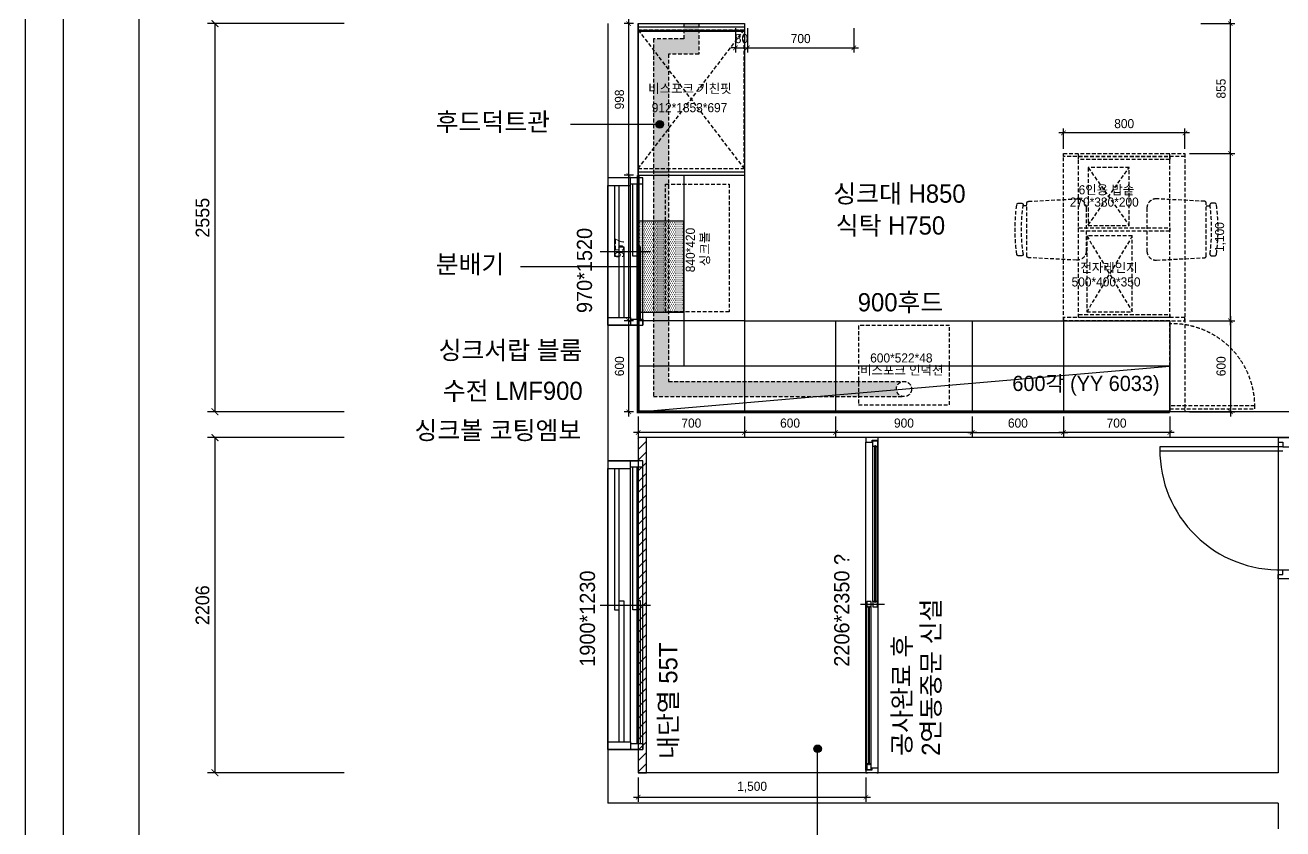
# Model space of a CAD drawing. Header units: inches. Extents: x 69359 to 144970, y -4972 to 56514.
# Drawn here: x 76170 to 84451, y 26471 to 31761 of the extents above; entities that cross this region are included whole.
import ezdxf
from ezdxf.enums import TextEntityAlignment as Align

# ---------------------------------------------------------------- set-up
doc = ezdxf.new("R2010")
doc.units = ezdxf.units.IN
doc.header["$LTSCALE"] = 50
doc.header["$MEASUREMENT"] = 0
doc.linetypes.add('DASHED', pattern=[0.75, 0.5, -0.25])
doc.linetypes.add('HID', pattern=[2.5, 1.5, -1])
for name, color, linetype in [('0-ELC TEXT', 7, 'Continuous'), ('02-WAL', 2, 'Continuous'), ('04-WIN', 4, 'Continuous'), ('06-FUR', 6, 'Continuous'), ('07-DIM', 5, 'Continuous'), ('07-DIM WAL', 5, 'Continuous'), ('3.기호.계단선', 30, 'Continuous'), ('FORM(YOURNAME)-1', 1, 'Continuous'), ('FORM(YOURNAME)-11', 1, 'Continuous'), ('FUR', 8, 'DASHED'), ('도면층4', 4, 'Continuous'), ('도면층5', 5, 'Continuous')]:
    doc.layers.add(name, color=color, linetype=linetype)
doc.styles.add('HY 울릉도 L', font='')
doc.styles.add('YOURNAME', font='HY울릉도M.TTF')
doc.styles.add('코레일둥고', font='Korail_Round_Gothic_Medium.ttf')
doc.styles.get('HY 울릉도 L').set_extended_font_data('HY울릉도L')
doc.dimstyles.new('30', dxfattribs={"dimscale": 30, "dimtxt": 2, "dimasz": 1, "dimexe": 1, "dimexo": 1, "dimgap": 1, "dimtad": 1, "dimdec": 0, "dimrnd": 0.05, "dimdsep": 46, "dimlunit": 6, "dimtxsty": 'HY 울릉도 L', "dimblk": 'ARCHTICK', "dimcen": 2.5, "dimdle": 1, "dimclrd": 133, "dimclre": 133, "dimclrt": 30, "dimadec": 0, "dimazin": 0, "dimtfac": 1, "dimtdec": 0, "dimtix": 1, "dimtmove": 2, "dimatfit": 3, "dimldrblk": 'ARCHTICK', "dimfxl": 1, "dimlwd": -1, "dimlwe": -1, "dimarcsym": 0})
doc.dimstyles.new('YOURNAME-50', dxfattribs={"dimscale": 50, "dimtxt": 1.8, "dimasz": 0.9, "dimexe": 1, "dimexo": 3, "dimgap": 0.7, "dimtad": 1, "dimdec": 0, "dimzin": 0, "dimdsep": 46, "dimtxsty": 'YOURNAME', "dimblk": 'ARCHTICK', "dimcen": 0, "dimclrd": 1, "dimclre": 1, "dimclrt": 7, "dimadec": 0, "dimazin": 0, "dimtfac": 1, "dimtdec": 0, "dimtix": 1, "dimtmove": 2, "dimatfit": 3, "dimldrblk": 'ARCHTICK', "dimfxl": 1, "dimtolj": 1, "dimtzin": 0, "dimarcsym": 0})

# ---------------------------------------------------------------- blocks, each defined once
blk = doc.blocks.new('flll')
at = {"layer": '02-WAL'}
for p, q in [((118230.3, 31043.2), (118230.3, 30028.2)), ((118430.3, 31043.2), (118430.3, 30028.2)), ((118430.3, 30028.2), (118230.3, 30028.2)), ((118430.3, 29058.2), (118230.3, 29058.2)), ((118230.3, 29058.2), (118230.3, 28165.2)), ((118430.3, 29058.2), (118430.3, 28488.2)), ((122845.3, 28488.2), (118430.3, 28488.2)), ((122845.3, 28318.2), (118430.3, 28318.2)), ((118430.3, 28318.2), (118430.3, 28165.2)), ((122645.3, 27388.2), (122645.3, 26112.2)), ((122845.3, 27388.2), (122645.3, 27388.2)), ((118230.3, 26265.2), (118230.3, 25912.2)), ((118430.3, 26265.2), (118430.3, 26112.2)), ((122645.3, 26112.2), (118430.3, 26112.2)), ((122645.3, 25912.2), (118230.3, 25912.2)), ((122645.3, 25912.2), (122645.3, 25743.2))]:
    blk.add_line(p, q, dxfattribs=at)
for points in [[(118230.3, 28165.2), (118430.3, 28165.2)], [(118430.3, 26265.2), (118230.3, 26265.2)]]:
    blk.add_lwpolyline(points, dxfattribs=at)
at = {"layer": '04-WIN'}
for p, q in [((118230.3, 29108.2), (118230.3, 29978.2)), ((118380.3, 29988.2), (118380.3, 30028.2)), ((118380.3, 29108.2), (118380.3, 29978.2)), ((118460.3, 29098.2), (118460.3, 29988.2)), ((118180.3, 29543.2), (118510.3, 29543.2)), ((118380.3, 29098.2), (118380.3, 29058.2)), ((118380.3, 28125.2), (118380.3, 28165.2)), ((118230.3, 26315.2), (118230.3, 28115.2)), ((118380.3, 26315.2), (118380.3, 28115.2)), ((118460.3, 26305.2), (118460.3, 28125.2)), ((118180.3, 27215.2), (118510.3, 27215.2)), ((118380.3, 26305.2), (118380.3, 26265.2))]:
    blk.add_line(p, q, dxfattribs=at)
for points in [[(118460.3, 30028.2), (118230.3, 30028.2), (118230.3, 29058.2), (118460.3, 29058.2)], [(118460.3, 28165.2), (118230.3, 28165.2), (118230.3, 26265.2), (118460.3, 26265.2)]]:
    blk.add_lwpolyline(points, close=True, dxfattribs=at)
for points in [[(118280.3, 30028.2), (118230.3, 30028.2), (118230.3, 29978.2), (118380.3, 29978.2), (118380.3, 29988.2), (118460.3, 29988.2), (118460.3, 30028.2)], [(118275.3, 29978.2), (118275.3, 29513.2), (118305.3, 29513.2), (118305.3, 29978.2)], [(118420.3, 29988.2), (118420.3, 29513.2), (118395.3, 29513.2), (118395.3, 29988.2)], [(118305.3, 29108.2), (118305.3, 29573.2), (118335.3, 29573.2), (118335.3, 29108.2)], [(118445.3, 29098.2), (118445.3, 29573.2), (118420.3, 29573.2), (118420.3, 29098.2)], [(118280.3, 29058.2), (118230.3, 29058.2), (118230.3, 29108.2), (118380.3, 29108.2), (118380.3, 29098.2), (118460.3, 29098.2), (118460.3, 29058.2)], [(118280.3, 28165.2), (118230.3, 28165.2), (118230.3, 28115.2), (118380.3, 28115.2), (118380.3, 28125.2), (118460.3, 28125.2), (118460.3, 28165.2)], [(118275.3, 28115.2), (118275.3, 27185.2), (118305.3, 27185.2), (118305.3, 28115.2)], [(118420.3, 28125.2), (118420.3, 27185.2), (118395.3, 27185.2), (118395.3, 28125.2)], [(118305.3, 26315.2), (118305.3, 27245.2), (118335.3, 27245.2), (118335.3, 26315.2)], [(118445.3, 26305.2), (118445.3, 27245.2), (118420.3, 27245.2), (118420.3, 26305.2)], [(118280.3, 26265.2), (118230.3, 26265.2), (118230.3, 26315.2), (118380.3, 26315.2), (118380.3, 26305.2), (118460.3, 26305.2), (118460.3, 26265.2)]]:
    blk.add_lwpolyline(points, dxfattribs=at)
at = {"layer": '도면층4'}
for p, q in [((122675.3, 28258.2), (121865.3, 28258.2)), ((121865.3, 28258.2), (121865.3, 28228.2)), ((122845.3, 28318.2), (122645.3, 28318.2)), ((122645.3, 28318.2), (122645.3, 27388.2)), ((122645.3, 28318.2), (122845.3, 28318.2)), ((122675.3, 28228.2), (121865.9, 28228.2))]:
    blk.add_line(p, q, dxfattribs=at)
for points in [[(122645.3, 28318.2), (122645.3, 28288.2), (122675.3, 28288.2), (122675.3, 28258.2), (122815.3, 28258.2), (122815.3, 28288.2), (122845.3, 28288.2), (122845.3, 28318.2), (122645.3, 28318.2)], [(122645.3, 27388.2), (122645.3, 27418.2), (122675.3, 27418.2), (122675.3, 27448.2), (122815.3, 27448.2), (122815.3, 27418.2), (122845.3, 27418.2), (122845.3, 27388.2), (122645.3, 27388.2)]]:
    blk.add_lwpolyline(points, dxfattribs=at)
at = {"layer": '도면층5'}
blk.add_arc((122653.1, 28235.7), 787.8, 179.45453, 271.61638, dxfattribs=at)
blk = doc.blocks.new('FORM-ELEVATION')
at = {"layer": 'Defpoints', "color": 158}
for points in [[(-10309, -21692), (71691, -21692), (71691, 35708), (-10309, 35708)], [(-8309, 33708), (61071, 33708), (61071, -19692), (-8309, -19692)]]:
    blk.add_lwpolyline(points, close=True, dxfattribs=at)
at = {"layer": 'FORM(YOURNAME)-11', "color": 250}
blk.add_lwpolyline([(-11309, -22692), (72691, -22692), (72691, 36708), (-11309, 36708)], close=True, dxfattribs=at)
at = {"layer": 'FORM(YOURNAME)-11', "color": 3, "style": 'YOURNAME'}
for tag, height, p in [('1', 450, (71041, -1219)), ('2', 450, (71041, -1863)), ('3', 450, (71041, -3150)), ('4', 450, (71041, -5081)), ('5', 515, (71041, -7398)), ('6', 515, (71041, -9650)), ('7', 515, (71041, -11903)), ('8', 515, (71041, -14155)), ('9', 515, (71041, -16408)), ('10', 515, (66791, -18596)), ('11', 515, (71041, -18660)), ('12', 515, (66791, -20848)), ('13', 515, (71041, -20848))]:
    blk.add_attdef(tag, text='', height=height, dxfattribs=at).set_placement(p, align=Align.MIDDLE_RIGHT)
blk = doc.blocks.new('_ArchTick')
at = {"color": 0, "linetype": 'ByBlock', "const_width": 0.15}
blk.add_lwpolyline([(-0.5, -0.5), (0.5, 0.5)], dxfattribs=at)
blk = doc.blocks.new('*D26')
at = {"layer": '07-DIM', "color": 1, "lineweight": -2, "transparency": 16777216}
for p, q in [((78269.8, 31770.5), (77369.8, 31770.5)), ((77419.8, 31770.5), (77419.8, 29215.5)), ((78269.8, 29215.5), (77369.8, 29215.5))]:
    blk.add_line(p, q, dxfattribs=at)
at = {"layer": 'Defpoints', "color": 0, "transparency": 16777216}
for p in [(78419.8, 31770.5), (77419.8, 29215.5), (78419.8, 29215.5)]:
    blk.add_point(p, dxfattribs=at)
at = {"layer": '07-DIM', "color": 1, "lineweight": -2, "transparency": 16777216, "xscale": 45, "yscale": 45, "zscale": 45}
for p, rotation in [((77419.8, 31770.5), 90), ((77419.8, 29215.5), 270)]:
    blk.add_blockref('_ArchTick', p, dxfattribs=dict(at, rotation=rotation))
at = {"layer": '07-DIM', "color": 7, "transparency": 16777216, "insert": (77338.1, 30493), "char_height": 90, "attachment_point": 5, "rotation": 90, "style": 'YOURNAME'}
blk.add_mtext('\\A1;2555', dxfattribs=at)
blk = doc.blocks.new('*D27')
at = {"layer": '07-DIM', "color": 1, "lineweight": -2, "transparency": 16777216}
for p, q in [((78269.8, 29045.5), (77369.8, 29045.5)), ((77419.8, 29045.5), (77419.8, 26839.5)), ((78269.8, 26839.5), (77369.8, 26839.5))]:
    blk.add_line(p, q, dxfattribs=at)
at = {"layer": 'Defpoints', "color": 0, "transparency": 16777216}
for p in [(78419.8, 29045.5), (77419.8, 26839.5), (78419.8, 26839.5)]:
    blk.add_point(p, dxfattribs=at)
at = {"layer": '07-DIM', "color": 1, "lineweight": -2, "transparency": 16777216, "xscale": 45, "yscale": 45, "zscale": 45}
for p, rotation in [((77419.8, 29045.5), 90), ((77419.8, 26839.5), 270)]:
    blk.add_blockref('_ArchTick', p, dxfattribs=dict(at, rotation=rotation))
at = {"layer": '07-DIM', "color": 7, "transparency": 16777216, "insert": (77337.9, 27942.5), "char_height": 90, "attachment_point": 5, "rotation": 90, "style": 'YOURNAME'}
blk.add_mtext('\\A1;2206', dxfattribs=at)
blk = doc.blocks.new('ggetg')
at = {"layer": 'FUR'}
blk.add_line((-181607.8, -178117.2), (-181607.8, -178142.9), dxfattribs=at)
for points in [[(-181587.3, -178117.2, 0.399285), (-181577.3, -178107.8), (-181561, -177790.3, 0.429301), (-181620.9, -177727.2), (-181904.6, -177727.2, 0.429301), (-181964.5, -177790.3), (-181948.2, -178107.8, 0.399285), (-181938.3, -178117.2)], [(-181923.9, -178142, 0.455835), (-181935.3, -178151.9), (-181935.3, -178174.5, 0.37479), (-181926.7, -178184.4, 0.068331), (-181598.8, -178184.4, 0.37479), (-181590.2, -178174.5), (-181590.2, -178151.9, 0.455835), (-181601.6, -178142, -0.070108)]]:
    blk.add_lwpolyline(points, format="xyb", close=True, dxfattribs=at)
blk = doc.blocks.new('*D87')
at = {"layer": '07-DIM', "color": 133, "transparency": 16777216}
for p, q in [((83836.3, 30915.5), (84135.8, 30915.5)), ((84105.8, 29785.5), (84105.8, 30945.5)), ((83836.3, 29815.5), (84135.8, 29815.5))]:
    blk.add_line(p, q, dxfattribs=at)
at = {"layer": 'Defpoints', "color": 0, "transparency": 16777216}
for p in [(83806.3, 30915.5), (84105.8, 30915.5), (83806.3, 29815.5)]:
    blk.add_point(p, dxfattribs=at)
at = {"layer": '07-DIM', "color": 133, "transparency": 16777216, "xscale": 30, "yscale": 30, "zscale": 30}
for p, rotation in [((84105.8, 30915.5), 90), ((84105.8, 29815.5), 270)]:
    blk.add_blockref('_ArchTick', p, dxfattribs=dict(at, rotation=rotation))
at = {"layer": '07-DIM', "color": 30, "transparency": 16777216, "insert": (84039.9, 30365.5), "char_height": 60, "attachment_point": 5, "rotation": 90, "style": 'HY 울릉도 L'}
blk.add_mtext('1,100', dxfattribs=at)
blk = doc.blocks.new('*D90')
at = {"layer": '07-DIM', "color": 133, "transparency": 16777216}
for p, q in [((80206.3, 26809.5), (80206.3, 26649.3)), ((81706.3, 26809.5), (81706.3, 26649.3)), ((80176.3, 26679.3), (81736.3, 26679.3))]:
    blk.add_line(p, q, dxfattribs=at)
at = {"layer": 'Defpoints', "color": 0, "transparency": 16777216}
for p in [(80206.3, 26839.5), (81706.3, 26839.5), (81706.3, 26679.3)]:
    blk.add_point(p, dxfattribs=at)
at = {"layer": '07-DIM', "color": 133, "transparency": 16777216, "xscale": 30, "yscale": 30, "zscale": 30, "rotation": 180}
blk.add_blockref('_ArchTick', (80206.3, 26679.3), dxfattribs=at)
at = {"layer": '07-DIM', "color": 133, "transparency": 16777216, "xscale": 30, "yscale": 30, "zscale": 30}
blk.add_blockref('_ArchTick', (81706.3, 26679.3), dxfattribs=at)
at = {"layer": '07-DIM', "color": 30, "transparency": 16777216, "insert": (80956.3, 26745.3), "char_height": 60, "attachment_point": 5, "style": 'HY 울릉도 L'}
blk.add_mtext('1,500', dxfattribs=at)
blk = doc.blocks.new('*D91')
at = {"layer": '07-DIM', "color": 133, "transparency": 16777216}
for p, q in [((80926.3, 31740.5), (80926.3, 31580.7)), ((81626.3, 31740.5), (81626.3, 31580.7)), ((80896.3, 31610.7), (81656.3, 31610.7))]:
    blk.add_line(p, q, dxfattribs=at)
at = {"layer": 'Defpoints', "color": 0, "transparency": 16777216}
for p in [(80926.3, 31770.5), (81626.3, 31770.5), (81626.3, 31610.7)]:
    blk.add_point(p, dxfattribs=at)
at = {"layer": '07-DIM', "color": 133, "transparency": 16777216, "xscale": 30, "yscale": 30, "zscale": 30, "rotation": 180}
blk.add_blockref('_ArchTick', (80926.3, 31610.7), dxfattribs=at)
at = {"layer": '07-DIM', "color": 133, "transparency": 16777216, "xscale": 30, "yscale": 30, "zscale": 30}
blk.add_blockref('_ArchTick', (81626.3, 31610.7), dxfattribs=at)
at = {"layer": '07-DIM', "color": 30, "transparency": 16777216, "insert": (81276.3, 31672), "char_height": 60, "attachment_point": 5, "style": 'HY 울릉도 L'}
blk.add_mtext('700', dxfattribs=at)
blk = doc.blocks.new('*D92')
at = {"layer": '07-DIM', "color": 133, "transparency": 16777216}
for p, q in [((83006.3, 29185.5), (83006.3, 29049.8)), ((83706.3, 29185.5), (83706.3, 29049.8)), ((83736.3, 29079.8), (82976.3, 29079.8))]:
    blk.add_line(p, q, dxfattribs=at)
at = {"layer": 'Defpoints', "color": 0, "transparency": 16777216}
for p in [(83006.3, 29215.5), (83706.3, 29215.5), (83006.3, 29079.8)]:
    blk.add_point(p, dxfattribs=at)
at = {"layer": '07-DIM', "color": 133, "transparency": 16777216, "xscale": 30, "yscale": 30, "zscale": 30, "rotation": 180}
blk.add_blockref('_ArchTick', (83006.3, 29079.8), dxfattribs=at)
at = {"layer": '07-DIM', "color": 133, "transparency": 16777216, "xscale": 30, "yscale": 30, "zscale": 30}
blk.add_blockref('_ArchTick', (83706.3, 29079.8), dxfattribs=at)
at = {"layer": '07-DIM', "color": 30, "transparency": 16777216, "insert": (83356.3, 29141.1), "char_height": 60, "attachment_point": 5, "style": 'HY 울릉도 L'}
blk.add_mtext('700', dxfattribs=at)
blk = doc.blocks.new('*D93')
at = {"layer": '07-DIM', "color": 133, "transparency": 16777216}
for p, q in [((82406.3, 29185.5), (82406.3, 29049.8)), ((83006.3, 29185.5), (83006.3, 29049.8)), ((82376.3, 29079.8), (83036.3, 29079.8))]:
    blk.add_line(p, q, dxfattribs=at)
at = {"layer": 'Defpoints', "color": 0, "transparency": 16777216}
for p in [(82406.3, 29215.5), (83006.3, 29215.5), (83006.3, 29079.8)]:
    blk.add_point(p, dxfattribs=at)
at = {"layer": '07-DIM', "color": 133, "transparency": 16777216, "xscale": 30, "yscale": 30, "zscale": 30, "rotation": 180}
blk.add_blockref('_ArchTick', (82406.3, 29079.8), dxfattribs=at)
at = {"layer": '07-DIM', "color": 133, "transparency": 16777216, "xscale": 30, "yscale": 30, "zscale": 30}
blk.add_blockref('_ArchTick', (83006.3, 29079.8), dxfattribs=at)
at = {"layer": '07-DIM', "color": 30, "transparency": 16777216, "insert": (82706.3, 29141.1), "char_height": 60, "attachment_point": 5, "style": 'HY 울릉도 L'}
blk.add_mtext('600', dxfattribs=at)
blk = doc.blocks.new('*D94')
at = {"layer": '07-DIM', "color": 133, "transparency": 16777216}
for p, q in [((81506.3, 29185.5), (81506.3, 29049.8)), ((82406.3, 29185.5), (82406.3, 29049.8)), ((82436.3, 29079.8), (81476.3, 29079.8))]:
    blk.add_line(p, q, dxfattribs=at)
at = {"layer": 'Defpoints', "color": 0, "transparency": 16777216}
for p in [(81506.3, 29215.5), (82406.3, 29215.5), (81506.3, 29079.8)]:
    blk.add_point(p, dxfattribs=at)
at = {"layer": '07-DIM', "color": 133, "transparency": 16777216, "xscale": 30, "yscale": 30, "zscale": 30, "rotation": 180}
blk.add_blockref('_ArchTick', (81506.3, 29079.8), dxfattribs=at)
at = {"layer": '07-DIM', "color": 133, "transparency": 16777216, "xscale": 30, "yscale": 30, "zscale": 30}
blk.add_blockref('_ArchTick', (82406.3, 29079.8), dxfattribs=at)
at = {"layer": '07-DIM', "color": 30, "transparency": 16777216, "insert": (81956.3, 29141.1), "char_height": 60, "attachment_point": 5, "style": 'HY 울릉도 L'}
blk.add_mtext('900', dxfattribs=at)
blk = doc.blocks.new('*D95')
at = {"layer": '07-DIM', "color": 133, "transparency": 16777216}
for p, q in [((80906.3, 29185.5), (80906.3, 29049.8)), ((81506.3, 29185.5), (81506.3, 29049.8)), ((81536.3, 29079.8), (80876.3, 29079.8))]:
    blk.add_line(p, q, dxfattribs=at)
at = {"layer": 'Defpoints', "color": 0, "transparency": 16777216}
for p in [(80906.3, 29215.5), (81506.3, 29215.5), (80906.3, 29079.8)]:
    blk.add_point(p, dxfattribs=at)
at = {"layer": '07-DIM', "color": 133, "transparency": 16777216, "xscale": 30, "yscale": 30, "zscale": 30, "rotation": 180}
blk.add_blockref('_ArchTick', (80906.3, 29079.8), dxfattribs=at)
at = {"layer": '07-DIM', "color": 133, "transparency": 16777216, "xscale": 30, "yscale": 30, "zscale": 30}
blk.add_blockref('_ArchTick', (81506.3, 29079.8), dxfattribs=at)
at = {"layer": '07-DIM', "color": 30, "transparency": 16777216, "insert": (81206.3, 29141.1), "char_height": 60, "attachment_point": 5, "style": 'HY 울릉도 L'}
blk.add_mtext('600', dxfattribs=at)
blk = doc.blocks.new('*D96')
at = {"layer": '07-DIM', "color": 133, "transparency": 16777216}
for p, q in [((80206.3, 29185.5), (80206.3, 29049.8)), ((80906.3, 29185.5), (80906.3, 29049.8)), ((80936.3, 29079.8), (80176.3, 29079.8))]:
    blk.add_line(p, q, dxfattribs=at)
at = {"layer": 'Defpoints', "color": 0, "transparency": 16777216}
for p in [(80206.3, 29215.5), (80906.3, 29215.5), (80206.3, 29079.8)]:
    blk.add_point(p, dxfattribs=at)
at = {"layer": '07-DIM', "color": 133, "transparency": 16777216, "xscale": 30, "yscale": 30, "zscale": 30, "rotation": 180}
blk.add_blockref('_ArchTick', (80206.3, 29079.8), dxfattribs=at)
at = {"layer": '07-DIM', "color": 133, "transparency": 16777216, "xscale": 30, "yscale": 30, "zscale": 30}
blk.add_blockref('_ArchTick', (80906.3, 29079.8), dxfattribs=at)
at = {"layer": '07-DIM', "color": 30, "transparency": 16777216, "insert": (80556.3, 29141.1), "char_height": 60, "attachment_point": 5, "style": 'HY 울릉도 L'}
blk.add_mtext('700', dxfattribs=at)
blk = doc.blocks.new('*D97')
at = {"layer": '07-DIM', "color": 133, "transparency": 16777216}
for p, q in [((80176.3, 29815.5), (80114.4, 29815.5)), ((80144.4, 29185.5), (80144.4, 29845.5)), ((80176.3, 29215.5), (80114.4, 29215.5))]:
    blk.add_line(p, q, dxfattribs=at)
at = {"layer": 'Defpoints', "color": 0, "transparency": 16777216}
for p in [(80144.4, 29815.5), (80206.3, 29815.5), (80206.3, 29215.5)]:
    blk.add_point(p, dxfattribs=at)
at = {"layer": '07-DIM', "color": 133, "transparency": 16777216, "xscale": 30, "yscale": 30, "zscale": 30}
for p, rotation in [((80144.4, 29815.5), 90), ((80144.4, 29215.5), 270)]:
    blk.add_blockref('_ArchTick', p, dxfattribs=dict(at, rotation=rotation))
at = {"layer": '07-DIM', "color": 30, "transparency": 16777216, "insert": (80083.2, 29515.5), "char_height": 60, "attachment_point": 5, "rotation": 90, "style": 'HY 울릉도 L'}
blk.add_mtext('600', dxfattribs=at)
blk = doc.blocks.new('*D98')
at = {"layer": '07-DIM', "color": 133, "transparency": 16777216}
for p, q in [((80176.3, 30772.5), (80114.4, 30772.5)), ((80144.4, 29785.5), (80144.4, 30802.5)), ((80176.3, 29815.5), (80114.4, 29815.5))]:
    blk.add_line(p, q, dxfattribs=at)
at = {"layer": 'Defpoints', "color": 0, "transparency": 16777216}
for p in [(80144.4, 30772.5), (80206.3, 30772.5), (80206.3, 29815.5)]:
    blk.add_point(p, dxfattribs=at)
at = {"layer": '07-DIM', "color": 133, "transparency": 16777216, "xscale": 30, "yscale": 30, "zscale": 30}
for p, rotation in [((80144.4, 30772.5), 90), ((80144.4, 29815.5), 270)]:
    blk.add_blockref('_ArchTick', p, dxfattribs=dict(at, rotation=rotation))
at = {"layer": '07-DIM', "color": 30, "transparency": 16777216, "insert": (80083.1, 30294), "char_height": 60, "attachment_point": 5, "rotation": 90, "style": 'HY 울릉도 L'}
blk.add_mtext('957', dxfattribs=at)
blk = doc.blocks.new('*D99')
at = {"layer": '07-DIM', "color": 133, "transparency": 16777216}
for p, q in [((80144.4, 30742.5), (80144.4, 31800.5)), ((80176.3, 31770.5), (80114.4, 31770.5)), ((80176.3, 30772.5), (80114.4, 30772.5))]:
    blk.add_line(p, q, dxfattribs=at)
at = {"layer": 'Defpoints', "color": 0, "transparency": 16777216}
for p in [(80144.4, 31770.5), (80206.3, 31770.5), (80206.3, 30772.5)]:
    blk.add_point(p, dxfattribs=at)
at = {"layer": '07-DIM', "color": 133, "transparency": 16777216, "xscale": 30, "yscale": 30, "zscale": 30}
for p, rotation in [((80144.4, 31770.5), 90), ((80144.4, 30772.5), 270)]:
    blk.add_blockref('_ArchTick', p, dxfattribs=dict(at, rotation=rotation))
at = {"layer": '07-DIM', "color": 30, "transparency": 16777216, "insert": (80083.1, 31271.5), "char_height": 60, "attachment_point": 5, "rotation": 90, "style": 'HY 울릉도 L'}
blk.add_mtext('998', dxfattribs=at)
blk = doc.blocks.new('*D179')
at = {"layer": '07-DIM WAL', "color": 133, "transparency": 16777216}
for p, q in [((83836.3, 29815.5), (84135.8, 29815.5)), ((84105.8, 29845.5), (84105.8, 29185.5)), ((83836.3, 29215.5), (84135.8, 29215.5))]:
    blk.add_line(p, q, dxfattribs=at)
at = {"layer": 'Defpoints', "color": 0, "transparency": 16777216}
for p in [(83806.3, 29815.5), (83806.3, 29215.5), (84105.8, 29215.5)]:
    blk.add_point(p, dxfattribs=at)
at = {"layer": '07-DIM WAL', "color": 133, "transparency": 16777216, "xscale": 30, "yscale": 30, "zscale": 30}
for p, rotation in [((84105.8, 29815.5), 90), ((84105.8, 29215.5), 270)]:
    blk.add_blockref('_ArchTick', p, dxfattribs=dict(at, rotation=rotation))
at = {"layer": '07-DIM WAL', "color": 30, "transparency": 16777216, "insert": (84044.6, 29515.5), "char_height": 60, "attachment_point": 5, "rotation": 90, "style": 'HY 울릉도 L'}
blk.add_mtext('600', dxfattribs=at)
blk = doc.blocks.new('*D180')
at = {"layer": '07-DIM WAL', "color": 133, "transparency": 16777216}
for p, q in [((84105.8, 30885.5), (84105.8, 31800.5)), ((83910.8, 31770.5), (84135.8, 31770.5)), ((83836.3, 30915.5), (84135.8, 30915.5))]:
    blk.add_line(p, q, dxfattribs=at)
at = {"layer": 'Defpoints', "color": 0, "transparency": 16777216}
for p in [(83880.8, 31770.5), (84105.8, 31770.5), (83806.3, 30915.5)]:
    blk.add_point(p, dxfattribs=at)
at = {"layer": '07-DIM WAL', "color": 133, "transparency": 16777216, "xscale": 30, "yscale": 30, "zscale": 30}
for p, rotation in [((84105.8, 31770.5), 90), ((84105.8, 30915.5), 270)]:
    blk.add_blockref('_ArchTick', p, dxfattribs=dict(at, rotation=rotation))
at = {"layer": '07-DIM WAL', "color": 30, "transparency": 16777216, "insert": (84044.5, 31343), "char_height": 60, "attachment_point": 5, "rotation": 90, "style": 'HY 울릉도 L'}
blk.add_mtext('855', dxfattribs=at)
blk = doc.blocks.new('*D181')
at = {"layer": '07-DIM WAL', "color": 133, "transparency": 16777216}
for p, q in [((83006.3, 30945.5), (83006.3, 31080.9)), ((83806.3, 30945.5), (83806.3, 31080.9)), ((83836.3, 31050.9), (82976.3, 31050.9))]:
    blk.add_line(p, q, dxfattribs=at)
at = {"layer": 'Defpoints', "color": 0, "transparency": 16777216}
for p in [(83006.3, 31050.9), (83006.3, 30915.5), (83806.3, 30915.5)]:
    blk.add_point(p, dxfattribs=at)
at = {"layer": '07-DIM WAL', "color": 133, "transparency": 16777216, "xscale": 30, "yscale": 30, "zscale": 30, "rotation": 180}
blk.add_blockref('_ArchTick', (83006.3, 31050.9), dxfattribs=at)
at = {"layer": '07-DIM WAL', "color": 133, "transparency": 16777216, "xscale": 30, "yscale": 30, "zscale": 30}
blk.add_blockref('_ArchTick', (83806.3, 31050.9), dxfattribs=at)
at = {"layer": '07-DIM WAL', "color": 30, "transparency": 16777216, "insert": (83406.3, 31112.2), "char_height": 60, "attachment_point": 5, "style": 'HY 울릉도 L'}
blk.add_mtext('800', dxfattribs=at)
blk = doc.blocks.new('*D186')
at = {"layer": '07-DIM WAL', "color": 133, "transparency": 16777216}
for p, q in [((80846.3, 31740.5), (80846.3, 31580.7)), ((80926.3, 31740.5), (80926.3, 31580.7)), ((80846.3, 31610.7), (80816.3, 31610.7)), ((80846.3, 31610.7), (80926.3, 31610.7)), ((80926.3, 31610.7), (80956.3, 31610.7))]:
    blk.add_line(p, q, dxfattribs=at)
at = {"layer": 'Defpoints', "color": 0, "transparency": 16777216}
for p in [(80846.3, 31770.5), (80926.3, 31770.5), (80926.3, 31610.7)]:
    blk.add_point(p, dxfattribs=at)
at = {"layer": '07-DIM WAL', "color": 133, "transparency": 16777216, "xscale": 30, "yscale": 30, "zscale": 30}
blk.add_blockref('_ArchTick', (80846.3, 31610.7), dxfattribs=at)
at = {"layer": '07-DIM WAL', "color": 133, "transparency": 16777216, "xscale": 30, "yscale": 30, "zscale": 30, "rotation": 180}
blk.add_blockref('_ArchTick', (80926.3, 31610.7), dxfattribs=at)
at = {"layer": '07-DIM WAL', "color": 30, "transparency": 16777216, "insert": (80886.3, 31672), "char_height": 60, "attachment_point": 5, "style": 'HY 울릉도 L'}
blk.add_mtext('80', dxfattribs=at)

msp = doc.modelspace()

# ---------------------------------------------------------------- hatches: boundary and pattern name
at = {"layer": '0-ELC TEXT'}
h = msp.add_hatch(color=30, dxfattribs=at)
h.dxf.hatch_style = 1
edge = h.paths.add_edge_path()
edge.add_arc((80348, 31107.1), 25, 0, 360)
h = msp.add_hatch(color=30, dxfattribs=at)
h.dxf.hatch_style = 1
edge = h.paths.add_edge_path()
edge.add_arc((80348, 31107.1), 25, 0, 360)
h = msp.add_hatch(color=256, dxfattribs=at)
h.dxf.hatch_style = 1
edge = h.paths.add_edge_path()
edge.add_arc((81387.6, 26997.4), 25, 0, 360, ccw=False)
at = {"layer": '3.기호.계단선'}
h = msp.add_hatch(dxfattribs=at)
h.set_pattern_fill('DOTS', color=256, scale=200)
h.paths.add_polyline_path([(80206.3, 29870.5), (80506.3, 29870.5), (80506.3, 30470.5), (80206.3, 30470.5)])
h = msp.add_hatch(dxfattribs=at)
h.set_pattern_fill('_USER', color=256, scale=50, angle=45, pattern_type=0)
h.set_pattern_definition([(45, (-45653.284, 335.49), (-35.35534, 35.35534), [])])
h.paths.add_polyline_path([(80206.3, 29045.5), (80206.3, 26839.5), (80261.3, 26839.5), (80261.3, 29045.5)])
at = {"layer": 'FUR'}
h = msp.add_hatch(dxfattribs=at)
h.set_pattern_fill('GOST_GLASS', color=30, scale=5)
h.set_pattern_definition([(45, (0, 0), (42.426407, 0), [25, -35]), (45, (10.607, 0), (42.426407, 0), [10, -50]), (45, (0, 10.607), (42.426407, 0), [10, -50])])
h.paths.add_polyline_path([(81956.3, 29415.5), (80406.3, 29415.5), (80406.3, 31570.5), (80606.3, 31570.5), (80606.3, 31770.5), (80506.3, 31770.5), (80506.3, 31670.5), (80306.3, 31670.5), (80306.3, 29315.5), (81956.3, 29315.5, -0.414214), (81906.3, 29365.5, -0.414214)])

# ---------------------------------------------------------------- linework, layer by layer
at = {"layer": '0-ELC TEXT'}
msp.add_line((81387.6, 25082), (81387.6, 26997.4), dxfattribs=at)
at = {"layer": '0-ELC TEXT', "color": 30}
msp.add_circle((80348, 31107.1), 25, dxfattribs=at)
msp.add_circle((80348, 31107.1), 25, dxfattribs=at)
at = {"layer": '0-ELC TEXT'}
msp.add_circle((81387.6, 26997.4), 25, dxfattribs=at)
at = {"layer": '04-WIN'}
for p, q in [((81706.3, 26857), (81706.3, 29015.5)), ((81751.6, 27966.4), (81751.6, 28986.8)), ((81781.6, 27966.4), (81781.6, 28986.8)), ((81786.3, 26869.5), (81786.3, 29028.1)), ((81670.1, 27948.8), (81827.2, 27948.8)), ((81711.2, 26898.6), (81711.2, 27931.3)), ((81741.2, 26898.6), (81741.2, 27931.3)), ((81741.2, 26898.6), (81731.2, 26898.6))]:
    msp.add_line(p, q, dxfattribs=at)
for points in [[(81715.3, 29045.5), (81706.3, 29045.5), (81706.3, 29015.5), (81745.3, 29015.5), (81747.3, 29015.5), (81747.3, 29028.1), (81786.3, 29028.1), (81786.3, 29045.5), (81777.3, 29045.5)], [(81760.8, 28986.8), (81762.2, 28984.1), (81763.2, 28983.6), (81764.6, 28983)], [(81772.4, 28986.8), (81771, 28984.1), (81770, 28983.6), (81768.6, 28983)], [(81720.4, 27931.3), (81721.8, 27928.6), (81722.8, 27928), (81724.2, 27927.5)], [(81728.2, 27934.8), (81728.2, 26895.1), (81724.2, 26895.1), (81724.2, 27934.8), (81728.2, 27934.8), (81724.2, 27934.8)], [(81732, 27931.3), (81730.6, 27928.6), (81729.7, 27928), (81728.2, 27927.5)], [(81760.8, 27966.4), (81762.2, 27969.1), (81763.2, 27969.6), (81764.6, 27970.2)], [(81772.4, 27966.4), (81771, 27969.1), (81770, 27969.6), (81768.6, 27970.2)], [(81777.3, 26839.5), (81786.3, 26839.5), (81786.3, 26869.5), (81745.3, 26869.5), (81745.3, 26857), (81706.3, 26857), (81706.3, 26839.5), (81715.3, 26839.5)], [(81731.2, 26898.6), (81729.4, 26893.1), (81723, 26893.1), (81721.2, 26898.6), (81711.2, 26898.6), (81711.2, 26860.6), (81741.2, 26860.6), (81741.2, 26898.6)], [(81720.4, 26898.6), (81721.8, 26901.4), (81722.8, 26901.9), (81724.2, 26902.4)], [(81732, 26898.6), (81730.6, 26901.4), (81729.6, 26901.9), (81728.2, 26902.4)]]:
    msp.add_lwpolyline(points, dxfattribs=at)
for points in [[(81763.4, 28992.4), (81761.6, 28986.8), (81751.6, 28986.8), (81751.6, 29024.8), (81781.6, 29024.8), (81781.6, 28986.8), (81771.6, 28986.8), (81769.8, 28992.4)], [(81768.6, 28990.3), (81768.6, 27962.9), (81764.6, 27962.9), (81764.6, 28990.3)], [(81729.5, 27936.9), (81731.2, 27931.3), (81741.2, 27931.3), (81741.2, 27966.3), (81711.2, 27966.3), (81711.2, 27931.3), (81721.2, 27931.3), (81723, 27936.9)], [(81781.6, 27931.4), (81781.6, 27966.4), (81771.6, 27966.4), (81769.8, 27960.8), (81763.4, 27960.8), (81761.6, 27966.4), (81751.6, 27966.4), (81751.6, 27931.4)]]:
    msp.add_lwpolyline(points, close=True, dxfattribs=at)
at = {"layer": '06-FUR', "color": 8}
for p, q in [((80206.3, 31750.5), (80906.3, 31750.5)), ((80206.3, 31728.5), (80906.3, 31728.5)), ((80206.3, 31720.5), (80906.3, 31720.5)), ((80206.3, 31720.5), (80906.3, 31720.5)), ((80206.3, 30794.5), (80906.3, 30794.5)), ((80206.3, 30772.5), (80906.3, 30772.5)), ((80906.3, 29815.5), (80206.3, 29815.5)), ((80906.3, 29815.5), (80906.3, 29215.5)), ((81506.3, 29815.5), (81506.3, 29215.5)), ((82406.3, 29815.5), (82406.3, 29215.5)), ((83006.3, 29815.5), (83006.3, 29215.5))]:
    msp.add_line(p, q, dxfattribs=at)
at = {"layer": '06-FUR'}
for points in [[(80206.3, 31770.5), (80906.3, 31770.5), (80906.3, 29815.5), (83706.3, 29815.5), (83706.3, 29215.5), (80206.3, 29215.5), (80206.3, 31770.5)], [(80206.3, 30772.5), (80506.3, 30772.5), (80506.3, 29515.5), (80206.3, 29515.5), (80206.3, 30772.5)], [(80206.3, 29215.5), (83706.3, 29215.5), (83706.3, 29515.5), (80206.3, 29515.5), (80206.3, 29215.5), (83706.3, 29515.5)]]:
    msp.add_lwpolyline(points, dxfattribs=at)
at = {"layer": '3.기호.계단선'}
for p, q in [((80348, 31107.1), (79761.1, 31107.1)), ((80206.3, 30170.5), (79431, 30170.5))]:
    msp.add_line(p, q, dxfattribs=at)
at = {"layer": '3.기호.계단선', "linetype": 'HID', "const_width": 20}
msp.add_lwpolyline([(80206.3, 30772.5), (80206.3, 29215.5), (83706.3, 29215.5)], dxfattribs=at)
at = {"layer": '3.기호.계단선'}
msp.add_lwpolyline([(80206.3, 29870.5), (80506.3, 29870.5), (80506.3, 30470.5), (80206.3, 30470.5)], close=True, dxfattribs=at)
msp.add_lwpolyline([(80206.3, 29045.5), (80206.3, 26839.5), (80261.3, 26839.5), (80261.3, 29045.5), (80206.3, 29045.5)], dxfattribs=at)
at = {"layer": 'FUR'}
for p, q in [((80206.3, 30816.5), (80903.3, 31728.5)), ((80206.3, 31728.5), (80903.3, 30816.5)), ((83106.3, 29835.5), (83106.3, 30915.5)), ((83706.3, 29835.5), (83706.3, 30915.5)), ((83169.1, 30445.4), (83439.1, 30822.6)), ((83169.1, 30822.6), (83439.1, 30442.6)), ((83159.9, 30373.5), (83459.9, 29873.5)), ((83459.9, 30373.5), (83159.9, 29873.5))]:
    msp.add_line(p, q, dxfattribs=at)
for points in [[(80206.3, 31728.5), (80206.3, 30816.5), (80903.3, 30816.5), (80903.3, 31728.5)], [(83006.3, 30915.5), (83806.3, 30915.5), (83806.3, 30895.5), (83006.3, 30895.5)], [(83106.3, 30895.5), (83706.3, 30895.5), (83706.3, 30875.5), (83106.3, 30875.5)], [(83169.1, 30442.6), (83439.1, 30442.6), (83439.1, 30822.6), (83169.1, 30822.6)], [(80806.3, 30714), (80806.3, 29874), (80386.3, 29874), (80386.3, 30714)], [(83106.3, 30425.5), (83706.3, 30425.5), (83706.3, 30405.5), (83106.3, 30405.5)], [(83159.9, 30373.5), (83159.9, 29873.5), (83459.9, 29873.5), (83459.9, 30373.5)], [(83806.3, 29835.5), (83006.3, 29835.5), (83006.3, 29815.5), (83806.3, 29815.5)], [(83106.3, 29855.5), (83706.3, 29855.5), (83706.3, 29835.5), (83106.3, 29835.5)], [(81656.3, 29261.1), (82256.3, 29261.1), (82256.3, 29783.1), (81656.3, 29783.1)], [(83706.3, 29235.5), (84266.3, 29235.5), (84266.3, 29255.5), (83706.3, 29255.5)]]:
    msp.add_lwpolyline(points, close=True, dxfattribs=at)
at = {"layer": 'FUR', "color": 30}
for points in [[(80506.3, 31770.5), (80506.3, 31670.5), (80306.3, 31670.5), (80306.3, 29315.5), (81956.3, 29315.5)], [(80606.3, 31770.5), (80606.3, 31570.5), (80406.3, 31570.5), (80406.3, 29415.5), (81956.3, 29415.5)]]:
    msp.add_lwpolyline(points, dxfattribs=at)
at = {"layer": 'FUR'}
msp.add_lwpolyline([(83006.3, 29815.5), (83006.3, 30915.5), (83806.3, 30915.5), (83806.3, 29215.5), (83706.3, 29215.5), (83706.3, 29815.5), (83006.3, 29815.5)], dxfattribs=at)
at = {"layer": 'FUR', "color": 30}
msp.add_circle((81956.3, 29365.5), 50, dxfattribs=at)
at = {"layer": 'FUR'}
msp.add_arc((83721.1, 29250.5), 545.2, 359.47454, 91.55779, dxfattribs=at)

# ---------------------------------------------------------------- block references
msp.add_blockref('flll', (-38224, 727.3))
at = {"layer": 'FORM(YOURNAME)-1', "xscale": 0.2500000000000001, "yscale": 0.2500000000000001, "zscale": 0.2500000000000001}
msp.add_blockref('FORM-ELEVATION', (78996.9, 28213.5), dxfattribs=at)
at = {"layer": 'FUR', "xscale": -1, "rotation": 270}
msp.add_blockref('ggetg', (260883.5, 212178.3), dxfattribs=at)
at = {"layer": 'FUR', "rotation": 89.99999999999999}
msp.add_blockref('ggetg', (-94171, 212178.3), dxfattribs=at)

# ---------------------------------------------------------------- texts
at = {"layer": '0-ELC TEXT', "style": '코레일둥고'}
for s, p in [('싱크대 H850', (81491.4, 30591.8)), ('식탁 H750', (81507.3, 30382.1)), ('900후드', (81651.9, 29876.8)), ('싱크서랍 블룸', (78891.9, 29561.1)), ('수전 LMF900', (78919.9, 29293.9)), ('싱크볼 코팅엠보', (78733.3, 29034.1))]:
    msp.add_text(s, height=120, dxfattribs=at).set_placement(p)
for s, p in [('2연동중문 신설', (82193.4, 26951.5)), ('공사완료 후', (82002, 26951.5))]:
    msp.add_text(s, height=120, rotation=90, dxfattribs=at).set_placement(p)
at = {"layer": '04-WIN', "style": '코레일둥고'}
for s, p in [('970*1520', (79902.4, 29865.9)), ('2206*2350 ?', (81596.6, 27537.9)), ('1900*1230', (79922, 27537.9))]:
    msp.add_text(s, height=100, rotation=90, dxfattribs=at).set_placement(p)
at = {"layer": '3.기호.계단선', "style": '코레일둥고'}
for s, height, p in [('후드덕트관', 120, (78872.7, 31063.7)), ('분배기', 120, (78872.7, 30127.1)), ('600각 (YY 6033)', 100, (82670, 29352.6))]:
    msp.add_text(s, height=height, dxfattribs=at).set_placement(p)
msp.add_text('내단열 55T', height=120, rotation=90, dxfattribs=at).set_placement((80464, 26930.6))
at = {"layer": 'FUR', "style": '코레일둥고'}
for s, p in [('비스포크 키친핏', (80272.4, 31314)), ('912*1853*697', (80295.7, 31187.6)), ('6인용 밥솥', (83106.3, 30646.9)), ('270*380*200', (83048.1, 30566)), ('전자레인지', (83118.2, 30135)), ('500*400*350', (83060, 30040.7)), ('600*522*48', (81733.9, 29540.2)), ('비스포크 인덕션', (81667.4, 29459.4))]:
    msp.add_text(s, height=60, dxfattribs=at).set_placement(p)
for s, p in [('840*420', (80579.7, 30134.4)), ('싱크볼', (80674.6, 30174.7))]:
    msp.add_text(s, height=60, rotation=90, dxfattribs=at).set_placement(p)

# ---------------------------------------------------------------- dimensions: what is measured, and where the dimension line sits
at = {"layer": '07-DIM'}
for base, p1, p2, dimstyle, picture, middle in [((80144.4, 31770.5), (80206.3, 30772.5), (80206.3, 31770.5), '30', '*D99', (80083.1, 31271.5)), ((77419.8, 29215.5), (78419.8, 31770.5), (78419.8, 29215.5), 'YOURNAME-50', '*D26', (77338.1, 30493)), ((84105.8, 30915.5), (83806.3, 29815.5), (83806.3, 30915.5), '30', '*D87', (84039.9, 30365.5)), ((80144.4, 30772.5), (80206.3, 29815.5), (80206.3, 30772.5), '30', '*D98', (80083.1, 30294)), ((80144.4, 29815.5), (80206.3, 29215.5), (80206.3, 29815.5), '30', '*D97', (80083.2, 29515.5)), ((77419.8, 26839.5), (78419.8, 29045.5), (78419.8, 26839.5), 'YOURNAME-50', '*D27', (77337.9, 27942.5))]:
    dim = msp.add_linear_dim(base=base, p1=p1, p2=p2, angle=90, dimstyle=dimstyle, override={"dimfxl": 1.25, "dimarcsym": 2}, dxfattribs=at)
    dim.commit()
    dim.dimension.update_dxf_attribs({"geometry": picture, "text_midpoint": middle})
for base, p1, p2, picture, middle in [((81626.3, 31610.7), (80926.3, 31770.5), (81626.3, 31770.5), '*D91', (81276.3, 31672)), ((80206.3, 29079.8), (80906.3, 29215.5), (80206.3, 29215.5), '*D96', (80556.3, 29141.1)), ((80906.3, 29079.8), (81506.3, 29215.5), (80906.3, 29215.5), '*D95', (81206.3, 29141.1)), ((81506.3, 29079.8), (82406.3, 29215.5), (81506.3, 29215.5), '*D94', (81956.3, 29141.1)), ((83006.3, 29079.8), (82406.3, 29215.5), (83006.3, 29215.5), '*D93', (82706.3, 29141.1)), ((83006.3, 29079.8), (83706.3, 29215.5), (83006.3, 29215.5), '*D92', (83356.3, 29141.1)), ((81706.3, 26679.3), (80206.3, 26839.5), (81706.3, 26839.5), '*D90', (80956.3, 26745.3))]:
    dim = msp.add_linear_dim(base=base, p1=p1, p2=p2, dimstyle='30', override={"dimfxl": 1.25, "dimarcsym": 2}, dxfattribs=at)
    dim.commit()
    dim.dimension.update_dxf_attribs({"geometry": picture, "text_midpoint": middle})
at = {"layer": '07-DIM WAL'}
for base, p1, p2, picture, middle in [((84105.8, 31770.5), (83806.3, 30915.5), (83880.8, 31770.5), '*D180', (84044.5, 31343)), ((84105.8, 29215.5), (83806.3, 29815.5), (83806.3, 29215.5), '*D179', (84044.6, 29515.5))]:
    dim = msp.add_linear_dim(base=base, p1=p1, p2=p2, angle=90, dimstyle='30', override={"dimfxl": 1.25, "dimarcsym": 2}, dxfattribs=at)
    dim.commit()
    dim.dimension.update_dxf_attribs({"geometry": picture, "text_midpoint": middle})
for base, p1, p2, picture, middle in [((80926.3, 31610.7), (80846.3, 31770.5), (80926.3, 31770.5), '*D186', (80886.3, 31672)), ((83006.3, 31050.9), (83806.3, 30915.5), (83006.3, 30915.5), '*D181', (83406.3, 31112.2))]:
    dim = msp.add_linear_dim(base=base, p1=p1, p2=p2, dimstyle='30', override={"dimfxl": 1.25, "dimarcsym": 2}, dxfattribs=at)
    dim.commit()
    dim.dimension.update_dxf_attribs({"geometry": picture, "text_midpoint": middle})

doc.saveas('drawing.dxf')
